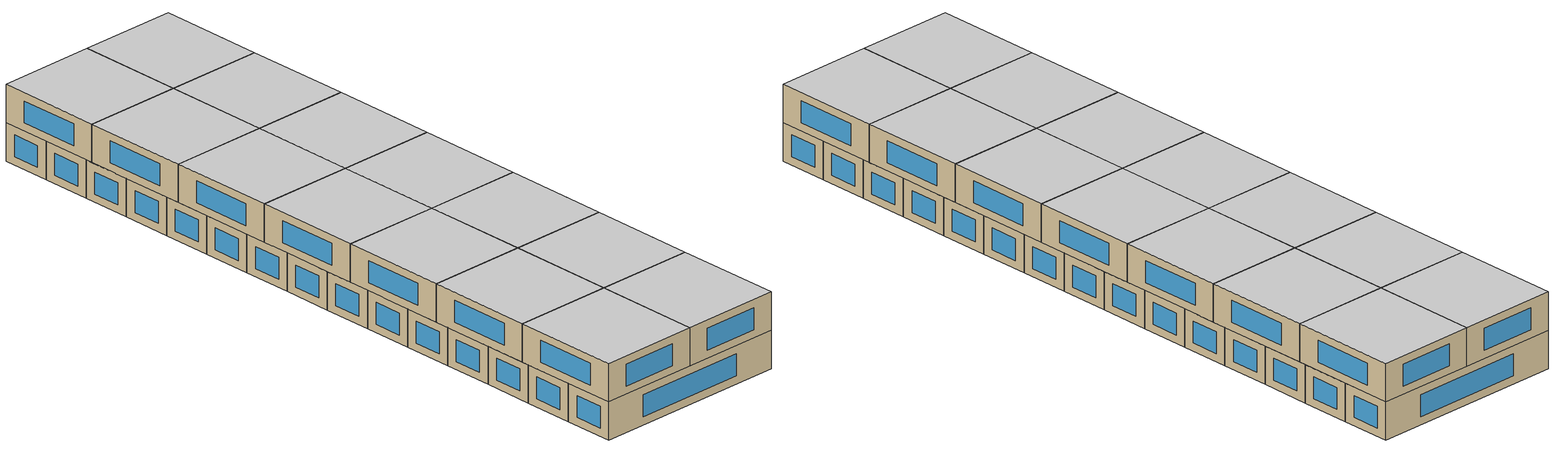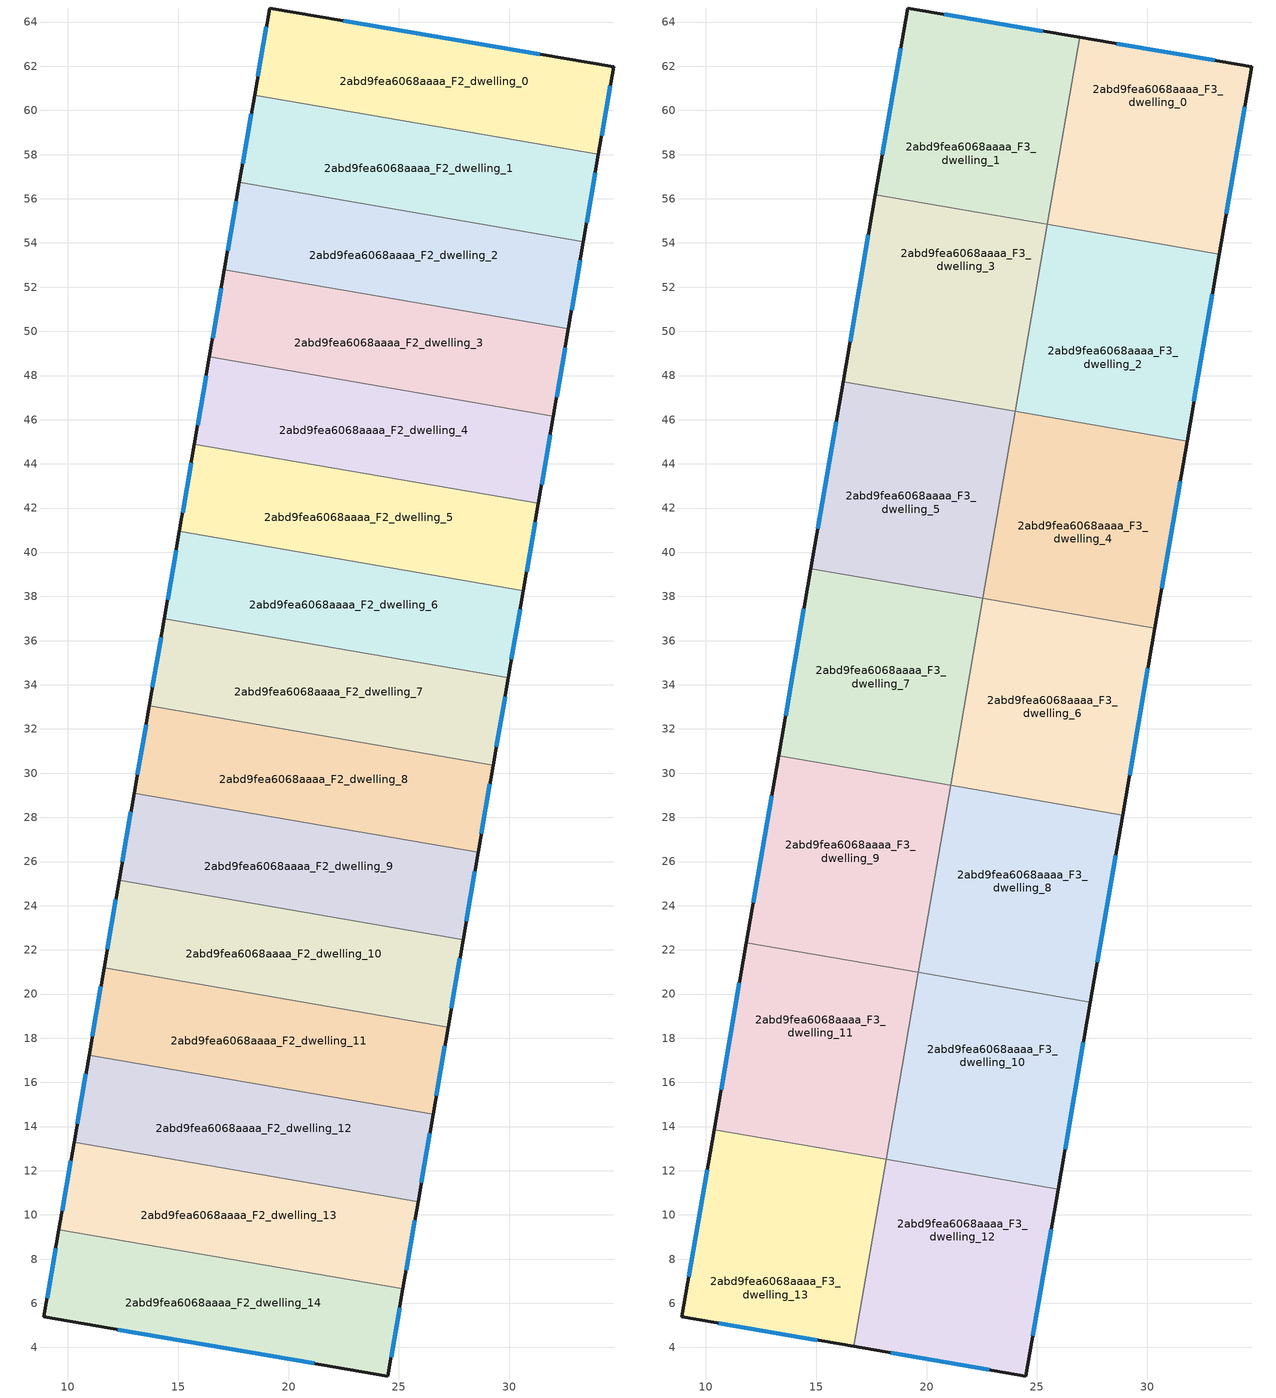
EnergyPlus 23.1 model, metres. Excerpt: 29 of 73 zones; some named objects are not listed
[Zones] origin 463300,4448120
2abd9fea6068aaaa_F2_dwelling_0
 floor to 2abd9fea6068aaaa_F1_dwelling_0 (EU_floor_Construction): 34.72,61.98 34.03,58.01 18.46,60.7 19.14,64.64 z6
 wall outside (EU_wall_Construction): 34.03,58.01 34.72,61.98 19.14,64.64 18.46,60.7 z6:9
 wall to 2abd9fea6068aaaa_F2_dwelling_1 (EU_wall_Construction): 18.46,60.7 34.03,58.01 z6:9
 window (EU_Window_Construction): 19,63.79 18.61,61.54 / 31.38,62.55 22.48,64.07 / 34.18,58.86 34.57,61.13 z6.64:8.36
2abd9fea6068aaaa_F2_dwelling_1
 floor to 2abd9fea6068aaaa_F1_dwelling_1 (EU_floor_Construction): 34.03,58.01 33.35,54.06 17.78,56.75 18.46,60.7 z6
 wall outside (EU_wall_Construction): 33.35,54.06 34.03,58.01 / 18.46,60.7 17.78,56.75 z6:9
 wall to 2abd9fea6068aaaa_F2_dwelling_2 (EU_wall_Construction): 17.78,56.75 33.35,54.06 z6:9
 window (EU_Window_Construction): 33.5,54.91 33.89,57.17 / 18.32,59.85 17.93,57.59 z6.64:8.36
2abd9fea6068aaaa_F2_dwelling_10
 floor to 2abd9fea6068aaaa_F1_dwelling_10 (EU_floor_Construction): 27.91,22.46 27.22,18.51 11.65,21.19 12.33,25.14 z6
 wall outside (EU_wall_Construction): 27.22,18.51 27.91,22.46 / 12.33,25.14 11.65,21.19 z6:9
 wall to 2abd9fea6068aaaa_F2_dwelling_9 (EU_wall_Construction): 27.91,22.46 12.33,25.14 z6:9
 wall to 2abd9fea6068aaaa_F2_dwelling_11 (EU_wall_Construction): 11.65,21.19 27.22,18.51 z6:9
 window (EU_Window_Construction): 27.37,19.35 27.76,21.61 / 12.19,24.29 11.8,22.04 z6.64:8.36
2abd9fea6068aaaa_F2_dwelling_11
 floor to 2abd9fea6068aaaa_F1_dwelling_11 (EU_floor_Construction): 27.22,18.51 26.54,14.55 10.97,17.24 11.65,21.19 z6
 wall outside (EU_wall_Construction): 26.54,14.55 27.22,18.51 / 11.65,21.19 10.97,17.24 z6:9
 wall to 2abd9fea6068aaaa_F2_dwelling_12 (EU_wall_Construction): 10.97,17.24 26.54,14.55 z6:9
 window (EU_Window_Construction): 26.69,15.4 27.08,17.66 / 11.51,20.34 11.12,18.09 z6.64:8.36
2abd9fea6068aaaa_F2_dwelling_12
 floor to 2abd9fea6068aaaa_F1_dwelling_12 (EU_floor_Construction): 26.54,14.55 25.86,10.61 10.29,13.29 10.97,17.24 z6
 wall outside (EU_wall_Construction): 25.86,10.61 26.54,14.55 / 10.97,17.24 10.29,13.29 z6:9
 wall to 2abd9fea6068aaaa_F2_dwelling_13 (EU_wall_Construction): 10.29,13.29 25.86,10.61 z6:9
 window (EU_Window_Construction): 26.01,11.45 26.4,13.71 / 10.83,16.39 10.44,14.14 z6.64:8.36
2abd9fea6068aaaa_F2_dwelling_13
 floor to 2abd9fea6068aaaa_F1_dwelling_13 (EU_floor_Construction): 25.86,10.61 25.18,6.65 9.61,9.34 10.29,13.29 z6
 wall outside (EU_wall_Construction): 25.18,6.65 25.86,10.61 / 10.29,13.29 9.61,9.34 z6:9
 wall to 2abd9fea6068aaaa_F2_dwelling_14 (EU_wall_Construction): 9.61,9.34 25.18,6.65 z6:9
 window (EU_Window_Construction): 25.33,7.5 25.72,9.76 / 10.14,12.44 9.75,10.18 z6.64:8.36
2abd9fea6068aaaa_F2_dwelling_14
 floor to 2abd9fea6068aaaa_F1_dwelling_14 (EU_floor_Construction): 25.18,6.65 24.5,2.71 8.93,5.38 9.61,9.34 z6
 wall outside (EU_wall_Construction): 9.61,9.34 8.93,5.38 24.5,2.71 25.18,6.65 z6:9
 window (EU_Window_Construction): 24.65,3.55 25.04,5.81 / 12.26,4.81 21.17,3.28 / 9.46,8.49 9.07,6.23 z6.64:8.36
2abd9fea6068aaaa_F2_dwelling_2
 floor to 2abd9fea6068aaaa_F1_dwelling_2 (EU_floor_Construction): 33.35,54.06 32.67,50.11 17.1,52.8 17.78,56.75 z6
 wall outside (EU_wall_Construction): 32.67,50.11 33.35,54.06 / 17.78,56.75 17.1,52.8 z6:9
 wall to 2abd9fea6068aaaa_F2_dwelling_3 (EU_wall_Construction): 17.1,52.8 32.67,50.11 z6:9
 window (EU_Window_Construction): 32.82,50.96 33.21,53.22 / 17.64,55.9 17.25,53.64 z6.64:8.36
 ceiling adiabatic (EU_roof_Construction): 24.89,51.45 25.47,54.84 17.68,56.18 17.1,52.8 z9
2abd9fea6068aaaa_F2_dwelling_3
 floor to 2abd9fea6068aaaa_F1_dwelling_3 (EU_floor_Construction): 32.67,50.11 31.99,46.16 16.42,48.84 17.1,52.8 z6
 wall outside (EU_wall_Construction): 31.99,46.16 32.67,50.11 / 17.1,52.8 16.42,48.84 z6:9
 wall to 2abd9fea6068aaaa_F2_dwelling_4 (EU_wall_Construction): 16.42,48.84 31.99,46.16 z6:9
 window (EU_Window_Construction): 32.14,47.01 32.53,49.27 / 16.95,51.95 16.56,49.69 z6.64:8.36
2abd9fea6068aaaa_F2_dwelling_4
 floor to 2abd9fea6068aaaa_F1_dwelling_4 (EU_floor_Construction): 31.99,46.16 31.31,42.21 15.74,44.89 16.42,48.84 z6
 wall outside (EU_wall_Construction): 31.31,42.21 31.99,46.16 / 16.42,48.84 15.74,44.89 z6:9
 wall to 2abd9fea6068aaaa_F2_dwelling_5 (EU_wall_Construction): 15.74,44.89 31.31,42.21 z6:9
 window (EU_Window_Construction): 31.46,43.06 31.84,45.32 / 16.27,48 15.88,45.74 z6.64:8.36
 ceiling adiabatic (EU_roof_Construction): 24.01,46.38 24.21,47.5 16.42,48.84 16.22,47.72 z9
2abd9fea6068aaaa_F2_dwelling_5
 floor to 2abd9fea6068aaaa_F1_dwelling_5 (EU_floor_Construction): 31.31,42.21 30.63,38.26 15.06,40.94 15.74,44.89 z6
 wall outside (EU_wall_Construction): 30.63,38.26 31.31,42.21 / 15.74,44.89 15.06,40.94 z6:9
 wall to 2abd9fea6068aaaa_F2_dwelling_6 (EU_wall_Construction): 15.06,40.94 30.63,38.26 z6:9
 window (EU_Window_Construction): 30.77,39.11 31.16,41.36 / 15.59,44.05 15.2,41.79 z6.64:8.36
2abd9fea6068aaaa_F2_dwelling_6
 floor to 2abd9fea6068aaaa_F1_dwelling_6 (EU_floor_Construction): 30.63,38.26 29.95,34.31 14.38,36.99 15.06,40.94 z6
 wall outside (EU_wall_Construction): 29.95,34.31 30.63,38.26 / 15.06,40.94 14.38,36.99 z6:9
 wall to 2abd9fea6068aaaa_F2_dwelling_7 (EU_wall_Construction): 14.38,36.99 29.95,34.31 z6:9
 window (EU_Window_Construction): 30.09,35.16 30.48,37.41 / 14.91,40.1 14.52,37.84 z6.64:8.36
2abd9fea6068aaaa_F2_dwelling_7
 floor to 2abd9fea6068aaaa_F1_dwelling_7 (EU_floor_Construction): 29.95,34.31 29.27,30.36 13.7,33.04 14.38,36.99 z6
 wall outside (EU_wall_Construction): 29.27,30.36 29.95,34.31 / 14.38,36.99 13.7,33.04 z6:9
 wall to 2abd9fea6068aaaa_F2_dwelling_8 (EU_wall_Construction): 13.7,33.04 29.27,30.36 z6:9
 window (EU_Window_Construction): 29.41,31.2 29.8,33.46 / 14.23,36.15 13.84,33.89 z6.64:8.36
2abd9fea6068aaaa_F2_dwelling_8
 floor to 2abd9fea6068aaaa_F1_dwelling_8 (EU_floor_Construction): 29.27,30.36 28.59,26.41 13.01,29.09 13.7,33.04 z6
 wall outside (EU_wall_Construction): 28.59,26.41 29.27,30.36 / 13.7,33.04 13.01,29.09 z6:9
 wall to 2abd9fea6068aaaa_F2_dwelling_9 (EU_wall_Construction): 13.01,29.09 28.59,26.41 z6:9
 window (EU_Window_Construction): 28.73,27.25 29.12,29.51 / 13.55,32.2 13.16,29.94 z6.64:8.36
 ceiling adiabatic (EU_roof_Construction): 28.59,26.41 28.88,28.1 21.09,29.44 21.48,31.7 13.7,33.04 13.01,29.09 z9
2abd9fea6068aaaa_F2_dwelling_9
 floor to 2abd9fea6068aaaa_F1_dwelling_9 (EU_floor_Construction): 28.59,26.41 27.91,22.46 12.33,25.14 13.01,29.09 z6
 wall outside (EU_wall_Construction): 27.91,22.46 28.59,26.41 / 13.01,29.09 12.33,25.14 z6:9
 window (EU_Window_Construction): 28.05,23.3 28.44,25.56 / 12.87,28.25 12.48,25.99 z6.64:8.36
2abd9fea6068aaaa_F3_dwelling_0
 floor to 2abd9fea6068aaaa_F2_dwelling_0 (EU_floor_Construction): 34.72,61.98 34.03,58.01 26.25,59.36 26.93,63.31 z9
 floor to 2abd9fea6068aaaa_F2_dwelling_1 (EU_floor_Construction): 34.03,58.01 33.35,54.06 25.57,55.4 26.25,59.36 z9
 floor to 2abd9fea6068aaaa_F2_dwelling_2 (EU_floor_Construction): 33.35,54.06 33.25,53.5 25.48,54.84 25.57,55.4 z9
 wall outside (EU_wall_Construction): 33.26,53.5 34.72,61.98 26.93,63.31 z9:12
 wall to 2abd9fea6068aaaa_F3_dwelling_1 (EU_wall_Construction): 26.93,63.31 25.47,54.84 z9:12
 wall to 2abd9fea6068aaaa_F3_dwelling_2 (EU_wall_Construction): 25.47,54.84 33.26,53.5 z9:12
 window (EU_Window_Construction): 33.05,62.26 28.6,63.02 / 33.57,55.31 34.4,60.16 z9.64:11.36
 ceiling to 2abd9fea6068aaaa_F4_dwelling_0 (EU_floor_Construction): 33.26,53.5 34.72,61.98 26.93,63.31 25.47,54.84 z12
2abd9fea6068aaaa_F3_dwelling_1
 floor to 2abd9fea6068aaaa_F2_dwelling_1 (EU_floor_Construction): 26.25,59.36 25.57,55.4 17.78,56.75 18.46,60.7 z9
 floor to 2abd9fea6068aaaa_F2_dwelling_0 (EU_floor_Construction): 26.93,63.31 26.25,59.36 18.46,60.7 19.14,64.64 z9
 floor to 2abd9fea6068aaaa_F2_dwelling_2 (EU_floor_Construction): 25.57,55.4 25.47,54.84 17.68,56.18 17.78,56.75 z9
 wall outside (EU_wall_Construction): 26.93,63.31 19.14,64.64 17.68,56.18 z9:12
 wall to 2abd9fea6068aaaa_F3_dwelling_3 (EU_wall_Construction): 17.68,56.18 25.47,54.84 z9:12
 window (EU_Window_Construction): 25.26,63.59 20.81,64.35 / 18.83,62.83 18,57.99 z9.64:11.36
 ceiling to 2abd9fea6068aaaa_F4_dwelling_1 (EU_floor_Construction): 25.47,54.84 26.93,63.31 19.14,64.64 17.68,56.18 z12
2abd9fea6068aaaa_F3_dwelling_10
 floor to 2abd9fea6068aaaa_F2_dwelling_11 (EU_floor_Construction): 27.22,18.51 26.54,14.56 18.76,15.9 19.44,19.85 z9
 floor to 2abd9fea6068aaaa_F2_dwelling_10 (EU_floor_Construction): 27.42,19.64 27.22,18.51 19.44,19.85 19.63,20.98 z9
 floor to 2abd9fea6068aaaa_F2_dwelling_12 (EU_floor_Construction): 26.54,14.56 25.96,11.17 18.17,12.51 18.76,15.9 z9
 wall outside (EU_wall_Construction): 25.96,11.17 27.42,19.63 z9:12
 wall to 2abd9fea6068aaaa_F3_dwelling_11 (EU_wall_Construction): 19.63,20.98 18.17,12.51 z9:12
 wall to 2abd9fea6068aaaa_F3_dwelling_8 (EU_wall_Construction): 27.42,19.63 19.63,20.98 z9:12
 wall to 2abd9fea6068aaaa_F3_dwelling_12 (EU_wall_Construction): 18.17,12.51 25.96,11.17 z9:12
 window (EU_Window_Construction): 26.27,12.98 27.11,17.82 z9.64:11.36
 ceiling to 2abd9fea6068aaaa_F4_dwelling_10 (EU_floor_Construction): 25.96,11.17 27.42,19.63 19.63,20.98 18.17,12.51 z12
2abd9fea6068aaaa_F3_dwelling_11
 floor to 2abd9fea6068aaaa_F2_dwelling_12 (EU_floor_Construction): 18.76,15.9 18.17,12.51 10.39,13.85 10.97,17.24 z9
 floor to 2abd9fea6068aaaa_F2_dwelling_11 (EU_floor_Construction): 19.44,19.85 18.76,15.9 10.97,17.24 11.65,21.19 z9
 floor to 2abd9fea6068aaaa_F2_dwelling_10 (EU_floor_Construction): 19.63,20.98 19.44,19.85 11.65,21.19 11.85,22.32 z9
 wall outside (EU_wall_Construction): 11.85,22.32 10.39,13.85 z9:12
 wall to 2abd9fea6068aaaa_F3_dwelling_9 (EU_wall_Construction): 19.63,20.98 11.85,22.32 z9:12
 wall to 2abd9fea6068aaaa_F3_dwelling_13 (EU_wall_Construction): 10.39,13.85 18.17,12.51 z9:12
 window (EU_Window_Construction): 11.53,20.51 10.7,15.67 z9.64:11.36
 ceiling to 2abd9fea6068aaaa_F4_dwelling_11 (EU_floor_Construction): 18.17,12.51 19.63,20.98 11.85,22.32 10.39,13.85 z12
2abd9fea6068aaaa_F3_dwelling_12
 floor to 2abd9fea6068aaaa_F2_dwelling_13 (EU_floor_Construction): 25.86,10.61 25.18,6.65 17.39,8 18.07,11.95 z9
 floor to 2abd9fea6068aaaa_F2_dwelling_14 (EU_floor_Construction): 25.18,6.65 24.5,2.71 16.71,4.05 17.39,8 z9
 floor to 2abd9fea6068aaaa_F2_dwelling_12 (EU_floor_Construction): 25.96,11.17 25.86,10.61 18.07,11.95 18.17,12.51 z9
 wall outside (EU_wall_Construction): 16.71,4.05 24.5,2.71 25.96,11.17 z9:12
 wall to 2abd9fea6068aaaa_F3_dwelling_13 (EU_wall_Construction): 18.17,12.51 16.71,4.05 z9:12
 window (EU_Window_Construction): 18.38,3.76 22.83,3 / 24.81,4.52 25.65,9.36 z9.64:11.36
 ceiling to 2abd9fea6068aaaa_F4_dwelling_12 (EU_floor_Construction): 24.5,2.71 25.96,11.17 18.17,12.51 16.71,4.05 z12
2abd9fea6068aaaa_F3_dwelling_13
 floor to 2abd9fea6068aaaa_F2_dwelling_14 (EU_floor_Construction): 17.39,8 16.71,4.05 8.93,5.38 9.61,9.34 z9
 floor to 2abd9fea6068aaaa_F2_dwelling_13 (EU_floor_Construction): 18.07,11.95 17.39,8 9.61,9.34 10.29,13.29 z9
 floor to 2abd9fea6068aaaa_F2_dwelling_12 (EU_floor_Construction): 18.17,12.51 18.07,11.95 10.29,13.29 10.39,13.85 z9
 wall outside (EU_wall_Construction): 10.39,13.85 8.93,5.38 16.71,4.05 z9:12
 window (EU_Window_Construction): 10.59,5.1 15.04,4.33 / 10.07,12.04 9.24,7.2 z9.64:11.36
 ceiling to 2abd9fea6068aaaa_F4_dwelling_13 (EU_floor_Construction): 16.71,4.05 18.17,12.51 10.39,13.85 8.93,5.38 z12
2abd9fea6068aaaa_F3_dwelling_2
 floor to 2abd9fea6068aaaa_F2_dwelling_3 (EU_floor_Construction): 32.67,50.11 31.99,46.16 24.21,47.5 24.89,51.45 z9
 floor to 2abd9fea6068aaaa_F2_dwelling_2 (EU_floor_Construction): 33.25,53.5 32.67,50.11 24.89,51.45 25.47,54.84 z9
 floor to 2abd9fea6068aaaa_F2_dwelling_4 (EU_floor_Construction): 31.99,46.16 31.8,45.03 24.01,46.38 24.21,47.5 z9
 wall outside (EU_wall_Construction): 31.8,45.03 33.26,53.5 z9:12
 wall to 2abd9fea6068aaaa_F3_dwelling_4 (EU_wall_Construction): 24.01,46.38 31.8,45.03 z9:12
 wall to 2abd9fea6068aaaa_F3_dwelling_3 (EU_wall_Construction): 25.47,54.84 24.01,46.38 z9:12
 window (EU_Window_Construction): 32.11,46.85 32.94,51.69 z9.64:11.36
 ceiling to 2abd9fea6068aaaa_F4_dwelling_2 (EU_floor_Construction): 31.8,45.03 33.26,53.5 25.47,54.84 24.01,46.38 z12
2abd9fea6068aaaa_F3_dwelling_3
 floor to 2abd9fea6068aaaa_F2_dwelling_3 (EU_floor_Construction): 24.89,51.45 24.21,47.5 16.42,48.84 17.1,52.8 z9
 floor adiabatic (EU_floor_Construction): 25.47,54.84 24.89,51.45 17.1,52.8 16.42,48.84 24.21,47.5 24.01,46.38 16.22,47.72 17.68,56.18 z9
 wall outside (EU_wall_Construction): 17.68,56.18 16.22,47.72 z9:12
 wall to 2abd9fea6068aaaa_F3_dwelling_5 (EU_wall_Construction): 16.22,47.72 24.01,46.38 z9:12
 window (EU_Window_Construction): 17.37,54.37 16.54,49.53 z9.64:11.36
 ceiling to 2abd9fea6068aaaa_F4_dwelling_3 (EU_floor_Construction): 24.01,46.38 25.47,54.84 17.68,56.18 16.22,47.72 z12
2abd9fea6068aaaa_F3_dwelling_4
 floor to 2abd9fea6068aaaa_F2_dwelling_5 (EU_floor_Construction): 31.31,42.21 30.63,38.26 22.84,39.6 23.52,43.55 z9
 floor to 2abd9fea6068aaaa_F2_dwelling_4 (EU_floor_Construction): 31.8,45.03 31.31,42.21 23.52,43.55 24.01,46.38 z9
 floor to 2abd9fea6068aaaa_F2_dwelling_6 (EU_floor_Construction): 30.63,38.26 30.34,36.57 22.55,37.91 22.84,39.6 z9
 wall outside (EU_wall_Construction): 30.34,36.57 31.8,45.03 z9:12
 wall to 2abd9fea6068aaaa_F3_dwelling_6 (EU_wall_Construction): 22.55,37.91 30.34,36.57 z9:12
 wall to 2abd9fea6068aaaa_F3_dwelling_5 (EU_wall_Construction): 24.01,46.38 22.55,37.91 z9:12
 window (EU_Window_Construction): 30.65,38.38 31.48,43.22 z9.64:11.36
 ceiling to 2abd9fea6068aaaa_F4_dwelling_4 (EU_floor_Construction): 30.34,36.57 31.8,45.03 24.01,46.38 22.55,37.91 z12
2abd9fea6068aaaa_F3_dwelling_5
 floor to 2abd9fea6068aaaa_F2_dwelling_5 (EU_floor_Construction): 23.52,43.55 22.84,39.6 15.06,40.94 15.74,44.89 z9
 floor to 2abd9fea6068aaaa_F2_dwelling_4 (EU_floor_Construction): 24.01,46.38 23.52,43.55 15.74,44.89 16.22,47.72 z9
 floor to 2abd9fea6068aaaa_F2_dwelling_6 (EU_floor_Construction): 22.84,39.6 22.55,37.91 14.77,39.25 15.06,40.94 z9
 wall outside (EU_wall_Construction): 16.22,47.72 14.77,39.25 z9:12
 wall to 2abd9fea6068aaaa_F3_dwelling_7 (EU_wall_Construction): 14.77,39.25 22.55,37.91 z9:12
 window (EU_Window_Construction): 15.91,45.9 15.08,41.06 z9.64:11.36
 ceiling to 2abd9fea6068aaaa_F4_dwelling_5 (EU_floor_Construction): 22.55,37.91 24.01,46.38 16.22,47.72 14.77,39.25 z12
2abd9fea6068aaaa_F3_dwelling_6
 floor to 2abd9fea6068aaaa_F2_dwelling_6 (EU_floor_Construction): 30.34,36.57 29.95,34.31 22.16,35.65 22.55,37.91 z9
 floor to 2abd9fea6068aaaa_F2_dwelling_7 (EU_floor_Construction): 29.95,34.31 29.27,30.36 21.48,31.7 22.16,35.65 z9
 floor to 2abd9fea6068aaaa_F2_dwelling_8 (EU_floor_Construction): 29.27,30.36 28.88,28.1 21.09,29.44 21.48,31.7 z9
 wall outside (EU_wall_Construction): 28.88,28.1 30.34,36.57 z9:12
 wall to 2abd9fea6068aaaa_F3_dwelling_8 (EU_wall_Construction): 21.09,29.44 28.88,28.1 z9:12
 wall to 2abd9fea6068aaaa_F3_dwelling_7 (EU_wall_Construction): 22.55,37.91 21.09,29.44 z9:12
 window (EU_Window_Construction): 29.19,29.91 30.02,34.75 z9.64:11.36
 ceiling to 2abd9fea6068aaaa_F4_dwelling_6 (EU_floor_Construction): 28.88,28.1 30.34,36.57 22.55,37.91 21.09,29.44 z12
2abd9fea6068aaaa_F3_dwelling_7
 floor to 2abd9fea6068aaaa_F2_dwelling_7 (EU_floor_Construction): 22.16,35.65 21.48,31.7 13.7,33.04 14.38,36.99 z9
 floor to 2abd9fea6068aaaa_F2_dwelling_6 (EU_floor_Construction): 22.55,37.91 22.16,35.65 14.38,36.99 14.77,39.25 z9
 floor adiabatic (EU_floor_Construction): 21.48,31.7 21.09,29.44 13.31,30.78 13.7,33.04 z9
 wall outside (EU_wall_Construction): 14.77,39.25 13.31,30.78 z9:12
 wall to 2abd9fea6068aaaa_F3_dwelling_9 (EU_wall_Construction): 13.31,30.78 21.09,29.44 z9:12
 window (EU_Window_Construction): 14.45,37.44 13.62,32.6 z9.64:11.36
 ceiling to 2abd9fea6068aaaa_F4_dwelling_7 (EU_floor_Construction): 21.09,29.44 22.55,37.91 14.77,39.25 13.31,30.78 z12
2abd9fea6068aaaa_F3_dwelling_8
 floor to 2abd9fea6068aaaa_F2_dwelling_10 (EU_floor_Construction): 27.91,22.46 27.42,19.64 19.63,20.98 20.12,23.8 z9
 floor to 2abd9fea6068aaaa_F2_dwelling_9 (EU_floor_Construction): 28.59,26.41 27.91,22.46 20.12,23.8 20.8,27.75 z9
 floor adiabatic (EU_floor_Construction): 28.88,28.1 28.59,26.41 20.8,27.75 21.09,29.44 z9
 wall outside (EU_wall_Construction): 27.42,19.63 28.88,28.1 z9:12
 wall to 2abd9fea6068aaaa_F3_dwelling_9 (EU_wall_Construction): 21.09,29.44 19.63,20.98 z9:12
 window (EU_Window_Construction): 27.73,21.45 28.57,26.29 z9.64:11.36
 ceiling to 2abd9fea6068aaaa_F4_dwelling_8 (EU_floor_Construction): 27.42,19.63 28.88,28.1 21.09,29.44 19.63,20.98 z12
2abd9fea6068aaaa_F3_dwelling_9
 floor to 2abd9fea6068aaaa_F2_dwelling_10 (EU_floor_Construction): 20.12,23.8 19.63,20.98 11.85,22.32 12.33,25.14 z9
 floor adiabatic (EU_floor_Construction): 21.09,29.44 20.8,27.75 13.01,29.09 13.31,30.78 z9
 floor to 2abd9fea6068aaaa_F2_dwelling_9 (EU_floor_Construction): 20.8,27.75 20.12,23.8 12.33,25.14 13.01,29.09 z9
 wall outside (EU_wall_Construction): 13.31,30.78 11.85,22.32 z9:12
 window (EU_Window_Construction): 12.99,28.97 12.16,24.13 z9.64:11.36
 ceiling to 2abd9fea6068aaaa_F4_dwelling_9 (EU_floor_Construction): 19.63,20.98 21.09,29.44 13.31,30.78 11.85,22.32 z12
[Building]
EU S2 Campaign: North Axis=0; Terrain=City; Solar Distribution=FullExterior
[Site:Location]
Yerevan-Zvartnots.Intl.AP: Latitude=40.15; Longitude=44.383; Time Zone=4; Elevation=854
[SizingPeriod:WeatherFileDays]
AnnualSizingPeriod: Begin Month=1; Begin Day of Month=1; End Month=12; End Day of Month=31; Day of Week for Start Day=Monday; Use Weather File Daylight Saving Period=No; Use Weather File Rain and Snow Indicators=No
[MATERIAL]
EU_InternalMass_Material: Roughness=MediumRough; Thickness=0.1; Conductivity=1; Density=1800; Specific Heat=900; Thermal Absorptance=0.9; Solar Absorptance=0.7; Visible Absorptance=0.7
[MATERIAL:NOMASS] Roughness=MediumRough; Thermal Absorptance=0.9; Solar Absorptance=0.7; Visible Absorptance=0.7
Name | Thermal Resistance
EU_wall_NoMass | 1.05043
EU_roof_NoMass | 1.45357
EU_floor_NoMass | 0.478065
[WINDOWMATERIAL:SIMPLEGLAZINGSYSTEM]
EU_Window_SimpleGlazing: UFactor=2.5566; Solar Heat Gain Coefficient=0.75; Visible Transmittance=0.75
[CONSTRUCTION]
EU_wall_Construction: EU_wall_NoMass
EU_roof_Construction: EU_roof_NoMass
EU_floor_Construction: EU_floor_NoMass
EU_Window_Construction: EU_Window_SimpleGlazing
EU_InternalMass_Construction: EU_InternalMass_Material
[ZONE] Type=1; Multiplier=1; Ceiling Height=autocalculate; Floor Area=autocalculate; Part of Total Floor Area=Yes
Name | Volume
2abd9fea6068aaaa_F2_dwelling_0; 2abd9fea6068aaaa_F2_dwelling_4 | 190.046
2abd9fea6068aaaa_F3_dwelling_0; 2abd9fea6068aaaa_F3_dwelling_10; 2abd9fea6068aaaa_F3_dwelling_7 | 203.623
2abd9fea6068aaaa_F2_dwelling_1; 2abd9fea6068aaaa_F2_dwelling_3 | 190.045
2abd9fea6068aaaa_F3_dwelling_1 | 203.632
2abd9fea6068aaaa_F2_dwelling_10; 2abd9fea6068aaaa_F2_dwelling_6 | 190.059
2abd9fea6068aaaa_F2_dwelling_11 | 190.06
2abd9fea6068aaaa_F3_dwelling_11 | 203.648
2abd9fea6068aaaa_F2_dwelling_12 | 190.024
2abd9fea6068aaaa_F3_dwelling_12 | 203.63
2abd9fea6068aaaa_F2_dwelling_13 | 190.07
2abd9fea6068aaaa_F3_dwelling_13 | 203.629
2abd9fea6068aaaa_F2_dwelling_14 | 190.048
2abd9fea6068aaaa_F2_dwelling_2 | 190.044
2abd9fea6068aaaa_F3_dwelling_2 | 203.598
2abd9fea6068aaaa_F3_dwelling_3 | 203.637
2abd9fea6068aaaa_F3_dwelling_4 | 203.621
2abd9fea6068aaaa_F2_dwelling_5 | 190.034
2abd9fea6068aaaa_F3_dwelling_5 | 203.661
2abd9fea6068aaaa_F3_dwelling_6 | 203.633
2abd9fea6068aaaa_F2_dwelling_7; 2abd9fea6068aaaa_F2_dwelling_9 | 190.058
2abd9fea6068aaaa_F2_dwelling_8 | 190.012
2abd9fea6068aaaa_F3_dwelling_8 | 203.599
2abd9fea6068aaaa_F3_dwelling_9 | 203.613
[INTERNALMASS] Construction=EU_InternalMass_Construction
Name | Zone or ZoneList | Surface Area
2abd9fea6068aaaa_F2_dwelling_0_EU_InternalMass | 2abd9fea6068aaaa_F2_dwelling_0 | 63.3486
2abd9fea6068aaaa_F2_dwelling_1_EU_InternalMass | 2abd9fea6068aaaa_F2_dwelling_1 | 63.3481
2abd9fea6068aaaa_F2_dwelling_2_EU_InternalMass | 2abd9fea6068aaaa_F2_dwelling_2 | 63.3481
2abd9fea6068aaaa_F2_dwelling_3_EU_InternalMass | 2abd9fea6068aaaa_F2_dwelling_3 | 63.3481
2abd9fea6068aaaa_F2_dwelling_4_EU_InternalMass | 2abd9fea6068aaaa_F2_dwelling_4 | 63.3488
2abd9fea6068aaaa_F2_dwelling_5_EU_InternalMass | 2abd9fea6068aaaa_F2_dwelling_5 | 63.3446
2abd9fea6068aaaa_F2_dwelling_6_EU_InternalMass | 2abd9fea6068aaaa_F2_dwelling_6 | 63.3528
2abd9fea6068aaaa_F2_dwelling_7_EU_InternalMass | 2abd9fea6068aaaa_F2_dwelling_7 | 63.3528
2abd9fea6068aaaa_F2_dwelling_8_EU_InternalMass | 2abd9fea6068aaaa_F2_dwelling_8 | 63.3372
2abd9fea6068aaaa_F2_dwelling_9_EU_InternalMass | 2abd9fea6068aaaa_F2_dwelling_9 | 63.3528
2abd9fea6068aaaa_F2_dwelling_10_EU_InternalMass | 2abd9fea6068aaaa_F2_dwelling_10 | 63.3528
2abd9fea6068aaaa_F2_dwelling_11_EU_InternalMass | 2abd9fea6068aaaa_F2_dwelling_11 | 63.3534
2abd9fea6068aaaa_F2_dwelling_12_EU_InternalMass | 2abd9fea6068aaaa_F2_dwelling_12 | 63.3412
2abd9fea6068aaaa_F2_dwelling_13_EU_InternalMass | 2abd9fea6068aaaa_F2_dwelling_13 | 63.3567
2abd9fea6068aaaa_F2_dwelling_14_EU_InternalMass | 2abd9fea6068aaaa_F2_dwelling_14 | 63.3491
2abd9fea6068aaaa_F3_dwelling_0_EU_InternalMass | 2abd9fea6068aaaa_F3_dwelling_0 | 67.8759
2abd9fea6068aaaa_F3_dwelling_1_EU_InternalMass | 2abd9fea6068aaaa_F3_dwelling_1 | 67.8794
2abd9fea6068aaaa_F3_dwelling_2_EU_InternalMass | 2abd9fea6068aaaa_F3_dwelling_2 | 67.8637
2abd9fea6068aaaa_F3_dwelling_3_EU_InternalMass | 2abd9fea6068aaaa_F3_dwelling_3 | 67.8792
2abd9fea6068aaaa_F3_dwelling_4_EU_InternalMass | 2abd9fea6068aaaa_F3_dwelling_4 | 67.8753
2abd9fea6068aaaa_F3_dwelling_5_EU_InternalMass | 2abd9fea6068aaaa_F3_dwelling_5 | 67.8796
2abd9fea6068aaaa_F3_dwelling_6_EU_InternalMass | 2abd9fea6068aaaa_F3_dwelling_6 | 67.8749
2abd9fea6068aaaa_F3_dwelling_7_EU_InternalMass | 2abd9fea6068aaaa_F3_dwelling_7 | 67.8764
2abd9fea6068aaaa_F3_dwelling_8_EU_InternalMass | 2abd9fea6068aaaa_F3_dwelling_8 | 67.864
2abd9fea6068aaaa_F3_dwelling_9_EU_InternalMass | 2abd9fea6068aaaa_F3_dwelling_9 | 67.8717
2abd9fea6068aaaa_F3_dwelling_10_EU_InternalMass | 2abd9fea6068aaaa_F3_dwelling_10 | 67.8721
2abd9fea6068aaaa_F3_dwelling_11_EU_InternalMass | 2abd9fea6068aaaa_F3_dwelling_11 | 67.8799
2abd9fea6068aaaa_F3_dwelling_12_EU_InternalMass | 2abd9fea6068aaaa_F3_dwelling_12 | 67.8791
2abd9fea6068aaaa_F3_dwelling_13_EU_InternalMass | 2abd9fea6068aaaa_F3_dwelling_13 | 67.8742
[OTHEREQUIPMENT] Fuel Type=Electricity; Design Level Calculation Method=Watts/Area; Power per Zone Floor Area=1; Fraction Latent=0; Fraction Radiant=0; Fraction Lost=0; Carbon Dioxide Generation Rate=0; EndUse Subcategory=EU_Step8_InternalGains
Name | Zone or ZoneList or Space or SpaceList | Schedule
EU_Step8_InternalGain_2abd9fea6068aaaa_F2_dwelling_0_f000 | 2abd9fea6068aaaa_F2_dwelling_0 | EU_Step8_GainSchedule_2abd9fea6068aaaa_F2_dwelling_0_f000
EU_Step8_InternalGain_2abd9fea6068aaaa_F2_dwelling_1_f000 | 2abd9fea6068aaaa_F2_dwelling_1 | EU_Step8_GainSchedule_2abd9fea6068aaaa_F2_dwelling_1_f000
EU_Step8_InternalGain_2abd9fea6068aaaa_F2_dwelling_2_f000 | 2abd9fea6068aaaa_F2_dwelling_2 | EU_Step8_GainSchedule_2abd9fea6068aaaa_F2_dwelling_2_f000
EU_Step8_InternalGain_2abd9fea6068aaaa_F2_dwelling_3_f000 | 2abd9fea6068aaaa_F2_dwelling_3 | EU_Step8_GainSchedule_2abd9fea6068aaaa_F2_dwelling_3_f000
EU_Step8_InternalGain_2abd9fea6068aaaa_F2_dwelling_4_f000 | 2abd9fea6068aaaa_F2_dwelling_4 | EU_Step8_GainSchedule_2abd9fea6068aaaa_F2_dwelling_4_f000
EU_Step8_InternalGain_2abd9fea6068aaaa_F2_dwelling_5_f000 | 2abd9fea6068aaaa_F2_dwelling_5 | EU_Step8_GainSchedule_2abd9fea6068aaaa_F2_dwelling_5_f000
EU_Step8_InternalGain_2abd9fea6068aaaa_F2_dwelling_6_f000 | 2abd9fea6068aaaa_F2_dwelling_6 | EU_Step8_GainSchedule_2abd9fea6068aaaa_F2_dwelling_6_f000
EU_Step8_InternalGain_2abd9fea6068aaaa_F2_dwelling_7_f000 | 2abd9fea6068aaaa_F2_dwelling_7 | EU_Step8_GainSchedule_2abd9fea6068aaaa_F2_dwelling_7_f000
EU_Step8_InternalGain_2abd9fea6068aaaa_F2_dwelling_8_f000 | 2abd9fea6068aaaa_F2_dwelling_8 | EU_Step8_GainSchedule_2abd9fea6068aaaa_F2_dwelling_8_f000
EU_Step8_InternalGain_2abd9fea6068aaaa_F2_dwelling_9_f000 | 2abd9fea6068aaaa_F2_dwelling_9 | EU_Step8_GainSchedule_2abd9fea6068aaaa_F2_dwelling_9_f000
EU_Step8_InternalGain_2abd9fea6068aaaa_F2_dwelling_10_f000 | 2abd9fea6068aaaa_F2_dwelling_10 | EU_Step8_GainSchedule_2abd9fea6068aaaa_F2_dwelling_10_f000
EU_Step8_InternalGain_2abd9fea6068aaaa_F2_dwelling_11_f000 | 2abd9fea6068aaaa_F2_dwelling_11 | EU_Step8_GainSchedule_2abd9fea6068aaaa_F2_dwelling_11_f000
EU_Step8_InternalGain_2abd9fea6068aaaa_F2_dwelling_12_f000 | 2abd9fea6068aaaa_F2_dwelling_12 | EU_Step8_GainSchedule_2abd9fea6068aaaa_F2_dwelling_12_f000
EU_Step8_InternalGain_2abd9fea6068aaaa_F2_dwelling_13_f000 | 2abd9fea6068aaaa_F2_dwelling_13 | EU_Step8_GainSchedule_2abd9fea6068aaaa_F2_dwelling_13_f000
EU_Step8_InternalGain_2abd9fea6068aaaa_F2_dwelling_14_f000 | 2abd9fea6068aaaa_F2_dwelling_14 | EU_Step8_GainSchedule_2abd9fea6068aaaa_F2_dwelling_14_f000
EU_Step8_InternalGain_2abd9fea6068aaaa_F3_dwelling_0_f000 | 2abd9fea6068aaaa_F3_dwelling_0 | EU_Step8_GainSchedule_2abd9fea6068aaaa_F3_dwelling_0_f000
EU_Step8_InternalGain_2abd9fea6068aaaa_F3_dwelling_1_f000 | 2abd9fea6068aaaa_F3_dwelling_1 | EU_Step8_GainSchedule_2abd9fea6068aaaa_F3_dwelling_1_f000
EU_Step8_InternalGain_2abd9fea6068aaaa_F3_dwelling_2_f000 | 2abd9fea6068aaaa_F3_dwelling_2 | EU_Step8_GainSchedule_2abd9fea6068aaaa_F3_dwelling_2_f000
EU_Step8_InternalGain_2abd9fea6068aaaa_F3_dwelling_3_f000 | 2abd9fea6068aaaa_F3_dwelling_3 | EU_Step8_GainSchedule_2abd9fea6068aaaa_F3_dwelling_3_f000
EU_Step8_InternalGain_2abd9fea6068aaaa_F3_dwelling_4_f000 | 2abd9fea6068aaaa_F3_dwelling_4 | EU_Step8_GainSchedule_2abd9fea6068aaaa_F3_dwelling_4_f000
EU_Step8_InternalGain_2abd9fea6068aaaa_F3_dwelling_5_f000 | 2abd9fea6068aaaa_F3_dwelling_5 | EU_Step8_GainSchedule_2abd9fea6068aaaa_F3_dwelling_5_f000
EU_Step8_InternalGain_2abd9fea6068aaaa_F3_dwelling_6_f000 | 2abd9fea6068aaaa_F3_dwelling_6 | EU_Step8_GainSchedule_2abd9fea6068aaaa_F3_dwelling_6_f000
EU_Step8_InternalGain_2abd9fea6068aaaa_F3_dwelling_7_f000 | 2abd9fea6068aaaa_F3_dwelling_7 | EU_Step8_GainSchedule_2abd9fea6068aaaa_F3_dwelling_7_f000
EU_Step8_InternalGain_2abd9fea6068aaaa_F3_dwelling_8_f000 | 2abd9fea6068aaaa_F3_dwelling_8 | EU_Step8_GainSchedule_2abd9fea6068aaaa_F3_dwelling_8_f000
EU_Step8_InternalGain_2abd9fea6068aaaa_F3_dwelling_9_f000 | 2abd9fea6068aaaa_F3_dwelling_9 | EU_Step8_GainSchedule_2abd9fea6068aaaa_F3_dwelling_9_f000
EU_Step8_InternalGain_2abd9fea6068aaaa_F3_dwelling_10_f000 | 2abd9fea6068aaaa_F3_dwelling_10 | EU_Step8_GainSchedule_2abd9fea6068aaaa_F3_dwelling_10_f000
EU_Step8_InternalGain_2abd9fea6068aaaa_F3_dwelling_11_f000 | 2abd9fea6068aaaa_F3_dwelling_11 | EU_Step8_GainSchedule_2abd9fea6068aaaa_F3_dwelling_11_f000
EU_Step8_InternalGain_2abd9fea6068aaaa_F3_dwelling_12_f000 | 2abd9fea6068aaaa_F3_dwelling_12 | EU_Step8_GainSchedule_2abd9fea6068aaaa_F3_dwelling_12_f000
EU_Step8_InternalGain_2abd9fea6068aaaa_F3_dwelling_13_f000 | 2abd9fea6068aaaa_F3_dwelling_13 | EU_Step8_GainSchedule_2abd9fea6068aaaa_F3_dwelling_13_f000
[ZONEVENTILATION:DESIGNFLOWRATE] Schedule=EU_AlwaysOn; Design Flow Rate Calculation Method=AirChanges/Hour; Air Changes per Hour=0.557805; Ventilation Type=Natural; Fan Pressure Rise=0; Fan Total Efficiency=1; Constant Term Coefficient=1; Temperature Term Coefficient=0; Velocity Term Coefficient=0; Velocity Squared Term Coefficient=0; Minimum Indoor Temperature=-100; Maximum Indoor Temperature=100; Delta Temperature=-100; Minimum Outdoor Temperature=-100; Maximum Outdoor Temperature=100; Maximum Wind Speed=40
Name | Zone or ZoneList or Space or SpaceList
EU_ConstantAir_2abd9fea6068aaaa_F2_dwelling_0 | 2abd9fea6068aaaa_F2_dwelling_0
EU_ConstantAir_2abd9fea6068aaaa_F2_dwelling_1 | 2abd9fea6068aaaa_F2_dwelling_1
EU_ConstantAir_2abd9fea6068aaaa_F2_dwelling_2 | 2abd9fea6068aaaa_F2_dwelling_2
EU_ConstantAir_2abd9fea6068aaaa_F2_dwelling_3 | 2abd9fea6068aaaa_F2_dwelling_3
EU_ConstantAir_2abd9fea6068aaaa_F2_dwelling_4 | 2abd9fea6068aaaa_F2_dwelling_4
EU_ConstantAir_2abd9fea6068aaaa_F2_dwelling_5 | 2abd9fea6068aaaa_F2_dwelling_5
EU_ConstantAir_2abd9fea6068aaaa_F2_dwelling_6 | 2abd9fea6068aaaa_F2_dwelling_6
EU_ConstantAir_2abd9fea6068aaaa_F2_dwelling_7 | 2abd9fea6068aaaa_F2_dwelling_7
EU_ConstantAir_2abd9fea6068aaaa_F2_dwelling_8 | 2abd9fea6068aaaa_F2_dwelling_8
EU_ConstantAir_2abd9fea6068aaaa_F2_dwelling_9 | 2abd9fea6068aaaa_F2_dwelling_9
EU_ConstantAir_2abd9fea6068aaaa_F2_dwelling_10 | 2abd9fea6068aaaa_F2_dwelling_10
EU_ConstantAir_2abd9fea6068aaaa_F2_dwelling_11 | 2abd9fea6068aaaa_F2_dwelling_11
EU_ConstantAir_2abd9fea6068aaaa_F2_dwelling_12 | 2abd9fea6068aaaa_F2_dwelling_12
EU_ConstantAir_2abd9fea6068aaaa_F2_dwelling_13 | 2abd9fea6068aaaa_F2_dwelling_13
EU_ConstantAir_2abd9fea6068aaaa_F2_dwelling_14 | 2abd9fea6068aaaa_F2_dwelling_14
EU_ConstantAir_2abd9fea6068aaaa_F3_dwelling_0 | 2abd9fea6068aaaa_F3_dwelling_0
EU_ConstantAir_2abd9fea6068aaaa_F3_dwelling_1 | 2abd9fea6068aaaa_F3_dwelling_1
EU_ConstantAir_2abd9fea6068aaaa_F3_dwelling_2 | 2abd9fea6068aaaa_F3_dwelling_2
EU_ConstantAir_2abd9fea6068aaaa_F3_dwelling_3 | 2abd9fea6068aaaa_F3_dwelling_3
EU_ConstantAir_2abd9fea6068aaaa_F3_dwelling_4 | 2abd9fea6068aaaa_F3_dwelling_4
EU_ConstantAir_2abd9fea6068aaaa_F3_dwelling_5 | 2abd9fea6068aaaa_F3_dwelling_5
EU_ConstantAir_2abd9fea6068aaaa_F3_dwelling_6 | 2abd9fea6068aaaa_F3_dwelling_6
EU_ConstantAir_2abd9fea6068aaaa_F3_dwelling_7 | 2abd9fea6068aaaa_F3_dwelling_7
EU_ConstantAir_2abd9fea6068aaaa_F3_dwelling_8 | 2abd9fea6068aaaa_F3_dwelling_8
EU_ConstantAir_2abd9fea6068aaaa_F3_dwelling_9 | 2abd9fea6068aaaa_F3_dwelling_9
EU_ConstantAir_2abd9fea6068aaaa_F3_dwelling_10 | 2abd9fea6068aaaa_F3_dwelling_10
EU_ConstantAir_2abd9fea6068aaaa_F3_dwelling_11 | 2abd9fea6068aaaa_F3_dwelling_11
EU_ConstantAir_2abd9fea6068aaaa_F3_dwelling_12 | 2abd9fea6068aaaa_F3_dwelling_12
EU_ConstantAir_2abd9fea6068aaaa_F3_dwelling_13 | 2abd9fea6068aaaa_F3_dwelling_13
[HVACTEMPLATE:ZONE:IDEALLOADSAIRSYSTEM] System Availability Schedule=EU_AlwaysOn; Maximum Heating Supply Air Temperature=50; Minimum Cooling Supply Air Temperature=13; Maximum Heating Supply Air Humidity Ratio=0.0156; Minimum Cooling Supply Air Humidity Ratio=0.0077; Heating Limit=NoLimit; Cooling Limit=NoLimit; Heating Availability Schedule=EU_AlwaysOn; Cooling Availability Schedule=EU_CoolingOff; Dehumidification Control Type=ConstantSensibleHeatRatio; Cooling Sensible Heat Ratio=0.7; Dehumidification Setpoint=60; Humidification Control Type=None; Humidification Setpoint=30; Outdoor Air Method=None; Outdoor Air Flow Rate per Person=0.00944; Outdoor Air Flow Rate per Zone Floor Area=0; Outdoor Air Flow Rate per Zone=0; Demand Controlled Ventilation Type=None; Outdoor Air Economizer Type=NoEconomizer; Heat Recovery Type=None; Sensible Heat Recovery Effectiveness=0.7; Latent Heat Recovery Effectiveness=0.65
Name | Template Thermostat
2abd9fea6068aaaa_F2_dwelling_0 | EU_HeatOnly_2abd9fea6068aaaa_F2_dwelling_0
2abd9fea6068aaaa_F2_dwelling_1 | EU_HeatOnly_2abd9fea6068aaaa_F2_dwelling_1
2abd9fea6068aaaa_F2_dwelling_2 | EU_HeatOnly_2abd9fea6068aaaa_F2_dwelling_2
2abd9fea6068aaaa_F2_dwelling_3 | EU_HeatOnly_2abd9fea6068aaaa_F2_dwelling_3
2abd9fea6068aaaa_F2_dwelling_4 | EU_HeatOnly_2abd9fea6068aaaa_F2_dwelling_4
2abd9fea6068aaaa_F2_dwelling_5 | EU_HeatOnly_2abd9fea6068aaaa_F2_dwelling_5
2abd9fea6068aaaa_F2_dwelling_6 | EU_HeatOnly_2abd9fea6068aaaa_F2_dwelling_6
2abd9fea6068aaaa_F2_dwelling_7 | EU_HeatOnly_2abd9fea6068aaaa_F2_dwelling_7
2abd9fea6068aaaa_F2_dwelling_8 | EU_HeatOnly_2abd9fea6068aaaa_F2_dwelling_8
2abd9fea6068aaaa_F2_dwelling_9 | EU_HeatOnly_2abd9fea6068aaaa_F2_dwelling_9
2abd9fea6068aaaa_F2_dwelling_10 | EU_HeatOnly_2abd9fea6068aaaa_F2_dwelling_10
2abd9fea6068aaaa_F2_dwelling_11 | EU_HeatOnly_2abd9fea6068aaaa_F2_dwelling_11
2abd9fea6068aaaa_F2_dwelling_12 | EU_HeatOnly_2abd9fea6068aaaa_F2_dwelling_12
2abd9fea6068aaaa_F2_dwelling_13 | EU_HeatOnly_2abd9fea6068aaaa_F2_dwelling_13
2abd9fea6068aaaa_F2_dwelling_14 | EU_HeatOnly_2abd9fea6068aaaa_F2_dwelling_14
2abd9fea6068aaaa_F3_dwelling_0 | EU_HeatOnly_2abd9fea6068aaaa_F3_dwelling_0
2abd9fea6068aaaa_F3_dwelling_1 | EU_HeatOnly_2abd9fea6068aaaa_F3_dwelling_1
2abd9fea6068aaaa_F3_dwelling_2 | EU_HeatOnly_2abd9fea6068aaaa_F3_dwelling_2
2abd9fea6068aaaa_F3_dwelling_3 | EU_HeatOnly_2abd9fea6068aaaa_F3_dwelling_3
2abd9fea6068aaaa_F3_dwelling_4 | EU_HeatOnly_2abd9fea6068aaaa_F3_dwelling_4
2abd9fea6068aaaa_F3_dwelling_5 | EU_HeatOnly_2abd9fea6068aaaa_F3_dwelling_5
2abd9fea6068aaaa_F3_dwelling_6 | EU_HeatOnly_2abd9fea6068aaaa_F3_dwelling_6
2abd9fea6068aaaa_F3_dwelling_7 | EU_HeatOnly_2abd9fea6068aaaa_F3_dwelling_7
2abd9fea6068aaaa_F3_dwelling_8 | EU_HeatOnly_2abd9fea6068aaaa_F3_dwelling_8
2abd9fea6068aaaa_F3_dwelling_9 | EU_HeatOnly_2abd9fea6068aaaa_F3_dwelling_9
2abd9fea6068aaaa_F3_dwelling_10 | EU_HeatOnly_2abd9fea6068aaaa_F3_dwelling_10
2abd9fea6068aaaa_F3_dwelling_11 | EU_HeatOnly_2abd9fea6068aaaa_F3_dwelling_11
2abd9fea6068aaaa_F3_dwelling_12 | EU_HeatOnly_2abd9fea6068aaaa_F3_dwelling_12
2abd9fea6068aaaa_F3_dwelling_13 | EU_HeatOnly_2abd9fea6068aaaa_F3_dwelling_13
[SIZING:ZONE] Zone Cooling Design Supply Air Temperature Input Method=SupplyAirTemperature; Zone Cooling Design Supply Air Temperature=13; Zone Heating Design Supply Air Temperature Input Method=SupplyAirTemperature; Zone Heating Design Supply Air Temperature=50; Zone Cooling Design Supply Air Humidity Ratio=0.008; Zone Heating Design Supply Air Humidity Ratio=0.008; Cooling Design Air Flow Method=DesignDay; Cooling Design Air Flow Rate=0; Cooling Minimum Air Flow per Zone Floor Area=0.000762; Cooling Minimum Air Flow=0; Cooling Minimum Air Flow Fraction=0.2; Heating Design Air Flow Method=DesignDay; Heating Design Air Flow Rate=0; Heating Maximum Air Flow per Zone Floor Area=0.002032; Heating Maximum Air Flow=0.141576; Heating Maximum Air Flow Fraction=0.3; Account for Dedicated Outdoor Air System=No; Dedicated Outdoor Air System Control Strategy=NeutralSupplyAir; Dedicated Outdoor Air Low Setpoint Temperature for Design=autosize; Dedicated Outdoor Air High Setpoint Temperature for Design=autosize; Zone Load Sizing Method=Sensible Load Only No Latent Load; Zone Latent Cooling Design Supply Air Humidity Ratio Input Method=HumidityRatioDifference; Zone Cooling Design Supply Air Humidity Ratio Difference=0.005; Zone Latent Heating Design Supply Air Humidity Ratio Input Method=HumidityRatioDifference; Zone Humidification Design Supply Air Humidity Ratio Difference=0.005
2abd9fea6068aaaa_F2_dwelling_0; 2abd9fea6068aaaa_F2_dwelling_1; 2abd9fea6068aaaa_F2_dwelling_2; 2abd9fea6068aaaa_F2_dwelling_3; 2abd9fea6068aaaa_F2_dwelling_4; 2abd9fea6068aaaa_F2_dwelling_5; 2abd9fea6068aaaa_F2_dwelling_6; 2abd9fea6068aaaa_F2_dwelling_7; 2abd9fea6068aaaa_F2_dwelling_8; 2abd9fea6068aaaa_F2_dwelling_9; 2abd9fea6068aaaa_F2_dwelling_10; 2abd9fea6068aaaa_F2_dwelling_11; 2abd9fea6068aaaa_F2_dwelling_12; 2abd9fea6068aaaa_F2_dwelling_13; 2abd9fea6068aaaa_F2_dwelling_14; 2abd9fea6068aaaa_F3_dwelling_0; 2abd9fea6068aaaa_F3_dwelling_1; 2abd9fea6068aaaa_F3_dwelling_2; 2abd9fea6068aaaa_F3_dwelling_3; 2abd9fea6068aaaa_F3_dwelling_4; 2abd9fea6068aaaa_F3_dwelling_5; 2abd9fea6068aaaa_F3_dwelling_6; 2abd9fea6068aaaa_F3_dwelling_7; 2abd9fea6068aaaa_F3_dwelling_8; 2abd9fea6068aaaa_F3_dwelling_9; 2abd9fea6068aaaa_F3_dwelling_10; 2abd9fea6068aaaa_F3_dwelling_11; 2abd9fea6068aaaa_F3_dwelling_12; 2abd9fea6068aaaa_F3_dwelling_13
[SCHEDULE:CONSTANT]
Name | Hourly Value
EU_AlwaysOn | 1
EU_CoolingOff | 0
[SCHEDULE:FILE] Column Number=1; Rows to Skip at Top=0; Number of Hours of Data=8760; Column Separator=Comma; Interpolate to Timestep=No; Minutes per Item=60; Adjust Schedule for Daylight Savings=Yes
Name | File
EU_Step8_GainSchedule_2abd9fea6068aaaa_F2_dwelling_0_f000 | ../../schedules/2abd9fea6068aaaa/2abd9fea6068aaaa_F2_dwelling_0_f000_gain.csv
EU_Step8_GainSchedule_2abd9fea6068aaaa_F2_dwelling_1_f000 | ../../schedules/2abd9fea6068aaaa/2abd9fea6068aaaa_F2_dwelling_1_f000_gain.csv
EU_Step8_GainSchedule_2abd9fea6068aaaa_F2_dwelling_2_f000 | ../../schedules/2abd9fea6068aaaa/2abd9fea6068aaaa_F2_dwelling_2_f000_gain.csv
EU_Step8_GainSchedule_2abd9fea6068aaaa_F2_dwelling_3_f000 | ../../schedules/2abd9fea6068aaaa/2abd9fea6068aaaa_F2_dwelling_3_f000_gain.csv
EU_Step8_GainSchedule_2abd9fea6068aaaa_F2_dwelling_4_f000 | ../../schedules/2abd9fea6068aaaa/2abd9fea6068aaaa_F2_dwelling_4_f000_gain.csv
EU_Step8_GainSchedule_2abd9fea6068aaaa_F2_dwelling_5_f000 | ../../schedules/2abd9fea6068aaaa/2abd9fea6068aaaa_F2_dwelling_5_f000_gain.csv
EU_Step8_GainSchedule_2abd9fea6068aaaa_F2_dwelling_6_f000 | ../../schedules/2abd9fea6068aaaa/2abd9fea6068aaaa_F2_dwelling_6_f000_gain.csv
EU_Step8_GainSchedule_2abd9fea6068aaaa_F2_dwelling_7_f000 | ../../schedules/2abd9fea6068aaaa/2abd9fea6068aaaa_F2_dwelling_7_f000_gain.csv
EU_Step8_GainSchedule_2abd9fea6068aaaa_F2_dwelling_8_f000 | ../../schedules/2abd9fea6068aaaa/2abd9fea6068aaaa_F2_dwelling_8_f000_gain.csv
EU_Step8_GainSchedule_2abd9fea6068aaaa_F2_dwelling_9_f000 | ../../schedules/2abd9fea6068aaaa/2abd9fea6068aaaa_F2_dwelling_9_f000_gain.csv
EU_Step8_GainSchedule_2abd9fea6068aaaa_F2_dwelling_10_f000 | ../../schedules/2abd9fea6068aaaa/2abd9fea6068aaaa_F2_dwelling_10_f000_gain.csv
EU_Step8_GainSchedule_2abd9fea6068aaaa_F2_dwelling_11_f000 | ../../schedules/2abd9fea6068aaaa/2abd9fea6068aaaa_F2_dwelling_11_f000_gain.csv
EU_Step8_GainSchedule_2abd9fea6068aaaa_F2_dwelling_12_f000 | ../../schedules/2abd9fea6068aaaa/2abd9fea6068aaaa_F2_dwelling_12_f000_gain.csv
EU_Step8_GainSchedule_2abd9fea6068aaaa_F2_dwelling_13_f000 | ../../schedules/2abd9fea6068aaaa/2abd9fea6068aaaa_F2_dwelling_13_f000_gain.csv
EU_Step8_GainSchedule_2abd9fea6068aaaa_F2_dwelling_14_f000 | ../../schedules/2abd9fea6068aaaa/2abd9fea6068aaaa_F2_dwelling_14_f000_gain.csv
EU_Step8_GainSchedule_2abd9fea6068aaaa_F3_dwelling_0_f000 | ../../schedules/2abd9fea6068aaaa/2abd9fea6068aaaa_F3_dwelling_0_f000_gain.csv
EU_Step8_GainSchedule_2abd9fea6068aaaa_F3_dwelling_1_f000 | ../../schedules/2abd9fea6068aaaa/2abd9fea6068aaaa_F3_dwelling_1_f000_gain.csv
EU_Step8_GainSchedule_2abd9fea6068aaaa_F3_dwelling_2_f000 | ../../schedules/2abd9fea6068aaaa/2abd9fea6068aaaa_F3_dwelling_2_f000_gain.csv
EU_Step8_GainSchedule_2abd9fea6068aaaa_F3_dwelling_3_f000 | ../../schedules/2abd9fea6068aaaa/2abd9fea6068aaaa_F3_dwelling_3_f000_gain.csv
EU_Step8_GainSchedule_2abd9fea6068aaaa_F3_dwelling_4_f000 | ../../schedules/2abd9fea6068aaaa/2abd9fea6068aaaa_F3_dwelling_4_f000_gain.csv
EU_Step8_GainSchedule_2abd9fea6068aaaa_F3_dwelling_5_f000 | ../../schedules/2abd9fea6068aaaa/2abd9fea6068aaaa_F3_dwelling_5_f000_gain.csv
EU_Step8_GainSchedule_2abd9fea6068aaaa_F3_dwelling_6_f000 | ../../schedules/2abd9fea6068aaaa/2abd9fea6068aaaa_F3_dwelling_6_f000_gain.csv
EU_Step8_GainSchedule_2abd9fea6068aaaa_F3_dwelling_7_f000 | ../../schedules/2abd9fea6068aaaa/2abd9fea6068aaaa_F3_dwelling_7_f000_gain.csv
EU_Step8_GainSchedule_2abd9fea6068aaaa_F3_dwelling_8_f000 | ../../schedules/2abd9fea6068aaaa/2abd9fea6068aaaa_F3_dwelling_8_f000_gain.csv
EU_Step8_GainSchedule_2abd9fea6068aaaa_F3_dwelling_9_f000 | ../../schedules/2abd9fea6068aaaa/2abd9fea6068aaaa_F3_dwelling_9_f000_gain.csv
EU_Step8_GainSchedule_2abd9fea6068aaaa_F3_dwelling_10_f000 | ../../schedules/2abd9fea6068aaaa/2abd9fea6068aaaa_F3_dwelling_10_f000_gain.csv
EU_Step8_GainSchedule_2abd9fea6068aaaa_F3_dwelling_11_f000 | ../../schedules/2abd9fea6068aaaa/2abd9fea6068aaaa_F3_dwelling_11_f000_gain.csv
EU_Step8_GainSchedule_2abd9fea6068aaaa_F3_dwelling_12_f000 | ../../schedules/2abd9fea6068aaaa/2abd9fea6068aaaa_F3_dwelling_12_f000_gain.csv
EU_Step8_GainSchedule_2abd9fea6068aaaa_F3_dwelling_13_f000 | ../../schedules/2abd9fea6068aaaa/2abd9fea6068aaaa_F3_dwelling_13_f000_gain.csv
